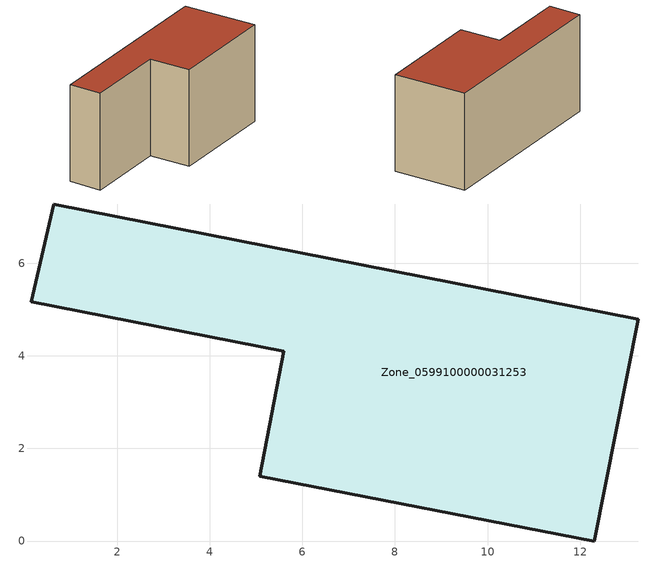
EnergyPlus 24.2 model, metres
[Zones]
Zone_0599100000031253
 floor ground (C_G): 0.63,7.28 13.26,4.79 12.31,0 5.08,1.4 5.6,4.1 0.14,5.16 z0
 wall outside (C_F): 5.08,1.4 12.31,0 13.26,4.79 0.63,7.28 0.14,5.16 5.6,4.1 5.08,1.4 z0:6.34
 roof outside (C_R): 0.63,7.28 0.14,5.16 5.6,4.1 5.08,1.4 12.31,0 13.26,4.79 z6.34
[BUILDING]
Pand.0599100000031253: North Axis=0; Terrain=City; Loads Convergence Tolerance Value=0.04; Temperature Convergence Tolerance Value=0.4; Solar Distribution=FullExterior; Maximum Number of Warmup Days=25; Minimum Number of Warmup Days=1
[Site:Location]
Rotterdam.The.Hague.AP_ZH_NLD Design_Conditions: Latitude=51.96; Longitude=4.45; Time Zone=1; Elevation=-4.5
[SITE:GROUNDTEMPERATURE:BUILDINGSURFACE]
18, 18, 18, 18, 18, 18, 18, 18, 18, 18, 18, 18
[MATERIAL] Thermal Absorptance=0.9; Solar Absorptance=0.7; Visible Absorptance=0.7
Name | Roughness | Thickness | Conductivity | Density | Specific Heat
G.TI.1946 | MediumSmooth | 0.15 | 1 | 540 | 1210
F.TI.1946 | Rough | 0.3 | 0.857143 | 1920 | 840
R.TI.1946 | MediumRough | 0.2 | 0.1 | 1500 | 1000
[CONSTRUCTION]
C_G: G.TI.1946
C_F: F.TI.1946
C_R: R.TI.1946
[ZONE]
Zone_0599100000031253: Type=1; Multiplier=1; Ceiling Height=Autocalculate; Volume=Autocalculate; Floor Area=autocalculate; Part of Total Floor Area=Yes
[ZONEINFILTRATION:DESIGNFLOWRATE]
Infil_Zone_0599100000031253: Zone or ZoneList or Space or SpaceList=Zone_0599100000031253; Schedule=AlwaysOn; Design Flow Rate Calculation Method=Flow/Area; Flow Rate per Floor Area=0.003; Constant Term Coefficient=1; Temperature Term Coefficient=0; Velocity Term Coefficient=0; Velocity Squared Term Coefficient=0
[HVACTEMPLATE:ZONE:IDEALLOADSAIRSYSTEM]
Zone_0599100000031253: Maximum Heating Supply Air Temperature=50; Minimum Cooling Supply Air Temperature=13; Maximum Heating Supply Air Humidity Ratio=0.0156; Minimum Cooling Supply Air Humidity Ratio=0.0077; Heating Limit=NoLimit; Cooling Limit=NoLimit; Dehumidification Control Type=ConstantSensibleHeatRatio; Cooling Sensible Heat Ratio=0.7; Dehumidification Setpoint=60; Humidification Control Type=None; Humidification Setpoint=30; Outdoor Air Method=None; Outdoor Air Flow Rate per Person=0.00944; Outdoor Air Flow Rate per Zone Floor Area=0; Outdoor Air Flow Rate per Zone=0; Demand Controlled Ventilation Type=None; Outdoor Air Economizer Type=NoEconomizer; Heat Recovery Type=None; Sensible Heat Recovery Effectiveness=0.7; Latent Heat Recovery Effectiveness=0.65
[ZONECONTROL:THERMOSTAT]
ThermostatControl_Zone_0599100000031253: Zone or ZoneList=Zone_0599100000031253; Control Type Schedule=DualSetpointControlType; Control 1=Thermostat_Zone_0599100000031253; Temperature Difference Between Cutout And Setpoint=0
[THERMOSTATSETPOINT:DUALSETPOINT]
Thermostat_Zone_0599100000031253: Heating Setpoint Temperature Schedule=HeatingSetpoint_Zone_0599100000031253; Cooling Setpoint Temperature Schedule=CoolingSetpoint_Zone_0599100000031253
[SCHEDULE:COMPACT]
HeatingSetpoint_Zone_0599100000031253: Through: 12/31, For: AllDays, Until: 24:00, 21
CoolingSetpoint_Zone_0599100000031253: Through: 12/31, For: AllDays, Until: 24:00, 24
DualSetpointControlType: Through: 12/31, For: AllDays, Until: 24:00, 4
AlwaysOn: Through: 12/31, For: AllDays, Until: 24:00, 1
